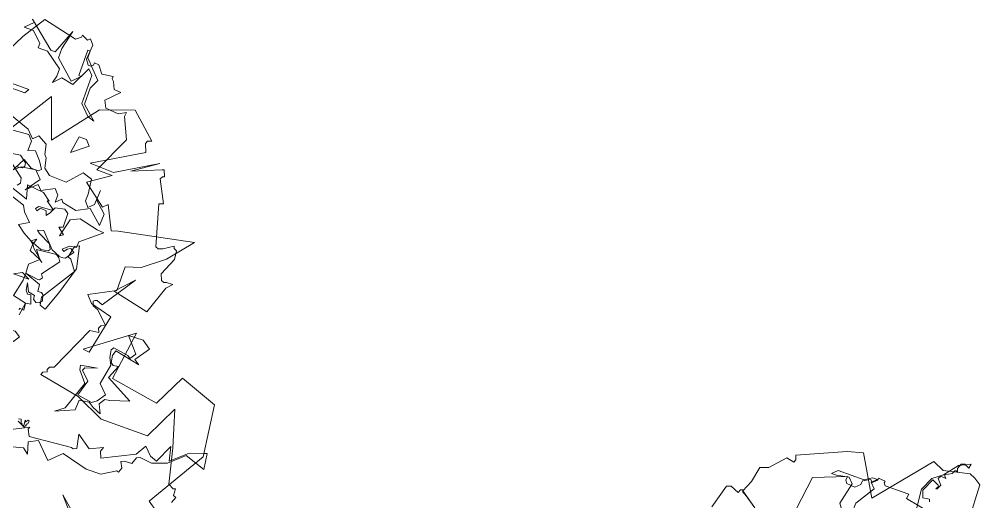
# Model space of a CAD drawing. Header units: metres. Extents: x -71 to 881, y -503 to 661.
# Drawn here: x 171.19 to 178.94, y 510.8 to 514.7 of the extents above; entities that cross this region are included whole.
import ezdxf

# ---------------------------------------------------------------- set-up
doc = ezdxf.new("R2010")
doc.units = ezdxf.units.M
doc.layers.add('ARBRE', color=100, linetype='Continuous', lineweight=13, true_color=0x00ff3f)

# ---------------------------------------------------------------- blocks, each defined once
blk = doc.blocks.new('WMF2', base_point=(0, 0.01))
at = {"color": 251, "lineweight": 0, "true_color": 0x636466}
for points in [[(81.23, -212.64), (86.45, -202.37)], [(124.97, -219.82), (134.84, -221.76), (134.73, -222.86), (140.59, -222.8), (140.98, -223.38), (140.96, -223.82), (142.59, -223.95), (142.62, -223.52), (143.7, -222.51), (144.2, -223.11), (145.93, -222.16), (146.02, -221.17), (147.09, -220.14), (149.19, -220.32), (149.69, -220.93), (149.6, -221.91), (157.24, -218.9), (158.3, -210.64)], [(3.9, -111.79), (16.57, -120.44), (8.22, -134.47), (9.81, -146.85), (18.98, -150.2), (22.71, -142.59), (34.39, -144.58), (32.65, -156.43), (43.16, -148.65), (41.63, -148.52), (39.67, -158.01), (44.92, -159.4), (46.44, -161.06), (40.43, -164.26), (40.42, -170.12), (36.91, -171.27), (31.95, -175.08), (27.13, -180.99), (44.83, -177.37), (46.41, -176.96), (49.12, -182.48), (50.2, -181.46), (55.69, -185.68), (50.55, -189.17), (54.41, -189.22), (50.23, -198.2), (52.48, -203.12), (52.39, -204.21), (54.12, -203.26), (57.28, -203.53), (58.15, -205.15), (55.25, -208.11), (56.89, -208.24), (57.74, -209.97), (58.25, -210.45), (58.2, -211), (60.88, -210.67), (62.28, -212.43), (63.37, -212.54), (63.42, -211.98), (64, -211.48), (64.56, -211.53), (65.45, -212.71), (65.14, -216.33), (66.13, -217.51), (66.73, -217.02), (68.24, -217.69), (68.28, -217.15), (69.45, -216.26), (77.76, -218.17), (81.23, -212.64), (81.23, -212.64)], [(162.25, -221.47), (162.55, -220.76), (164.41, -221.19), (167.6, -217.66), (169.53, -216.89), (170.28, -213.15), (171.44, -210.43), (167.5, -207.63), (170.63, -209.8), (171.33, -210.11), (171.53, -210.62), (172.06, -210.42), (172.36, -209.7), (174.37, -210.56), (175.39, -210.16), (176.98, -204.42)], [(11.56, -121.96), (10.97, -123.39), (11.67, -123.68), (11.74, -125.32), (12.27, -125.11), (13.58, -125.77), (15.6, -134.05), (18.21, -142.77), (22.11, -134.68), (33.61, -134.71), (40.51, -137.9), (50.45, -139.73), (50.16, -140.44), (49.24, -140.81), (49.44, -141.32), (49.15, -142.04), (48.13, -142.44), (43.19, -153.31), (41.06, -153.59), (41.43, -154.51), (41.13, -155.22), (40.11, -155.63), (43.05, -158.46), (44.35, -159.02), (44.76, -160.04), (44.45, -160.3), (43.92, -160.51), (42.49, -159.91), (37.1, -168.03), (40.97, -163.9), (32.15, -161.95), (29.82, -168.64), (28.52, -170), (30.14, -169.93), (30.65, -169.72), (31.37, -170.03), (31.94, -171.46), (30.17, -175.61), (30.45, -177.74), (31.15, -178.04), (31.35, -178.56), (33.6, -177.07), (34.61, -176.66), (35.32, -176.96), (38.04, -186.65), (37.02, -187.05), (39.7, -192.27), (39.35, -192.88), (38.94, -193.04), (39.56, -194.57), (39.97, -194.4), (46.81, -191.62), (41.05, -195.63), (50.47, -189.97), (56.38, -190.15), (44.99, -196.88), (45.76, -198.84), (45.47, -199.54), (44.55, -199.92), (50.64, -205.39), (58.51, -202.62), (66.66, -192.17), (70.16, -201.76), (80.62, -185.19)], [(119.42, -221.88), (119.84, -230.55), (121.43, -231.58), (122.86, -232.19), (129.04, -230.77), (131.8, -232.03), (142.53, -219.05), (147.98, -228.38), (151.61, -227.39), (162.65, -222.48), (162.25, -221.47), (162.25, -221.47)], [(31.94, -110.31), (36.07, -115.05), (31.32, -110.9), (30.71, -107.38), (31.94, -107.38), (31.94, -110.31), (31.94, -110.31)], [(53.81, -124.69), (48.67, -127.32), (48.87, -126.75), (48.11, -125.21), (37.91, -126.12), (37.44, -125.97), (36.67, -126.35), (37.35, -129.67), (33.92, -127.23), (30.88, -128.65), (31.23, -127.59), (30.59, -126.09), (23.17, -129.77), (21.67, -132.34), (19.86, -130.44), (18.12, -129.86), (16.15, -134.19), (15.36, -130.85), (11.87, -133.9), (8.32, -135.28), (7.59, -135.54), (7.07, -131.77), (12.02, -133.45), (15.55, -130.27), (19.06, -129.03), (22.02, -129.38), (22.79, -129), (23.33, -127.38), (25.15, -127.33), (25.92, -126.95), (25.23, -125.56), (25.63, -124.43), (26.08, -124.57), (29.34, -122.59), (32.94, -122.53), (39.22, -124.13), (42.07, -121.37), (45.72, -125.04), (47.88, -123.97), (47.05, -121.13), (48.46, -122.25), (52.55, -121.18)], [(51.85, -128.21), (51.22, -128.34), (51.11, -128.15), (50.9, -127.48), (50.6, -127.43), (50.52, -127.17), (50.44, -127.11), (50.17, -127.21), (50.23, -128.35), (50.16, -128.51), (50.16, -128.08), (50.07, -128.03), (49.62, -128.66), (49.33, -128.62), (49.38, -127.89), (49.74, -127.62), (49.57, -127.32), (49.82, -127.23), (49.84, -126.81), (51.76, -127.71)], [(28.56, -153.92), (30.94, -150.53), (29.67, -149.64), (35.82, -150.93), (36.23, -149.61), (35.92, -147.95), (35.22, -147.45), (34.02, -147.66), (35.31, -144.47), (28.78, -140.9), (33.22, -139.51), (34.42, -139.31), (35.29, -137.92), (34.3, -135.76), (36.32, -136.63), (37.59, -137.52), (39.98, -137.11), (40.07, -134.73), (44.54, -132.73), (42.46, -134.33), (40.08, -141.29), (42.26, -143.89), (42.45, -144.97), (38.49, -145.64), (41.28, -144.68), (41.66, -143.99), (39.59, -141.99), (40.67, -138.22), (37.1, -137.61), (35.99, -138.41), (34.61, -140.39), (36.71, -142.49), (35.82, -147.35), (36.59, -148.94), (36.91, -150.74), (36.53, -151.43), (32.84, -150.83), (32.14, -150.33), (31.15, -151.75), (34.23, -155.28), (30.66, -155.41), (28.56, -153.92), (28.56, -153.92)], [(59.05, -144.81), (61.87, -145.83), (63.32, -146.72), (62.67, -147.76), (62.48, -146.91), (59.55, -147.25), (58.09, -146.36), (59.05, -144.81), (59.05, -144.81)], [(60.32, -152.23), (60.38, -152.67), (59.29, -152.55), (59.49, -154.26), (58.26, -154.43), (58.99, -156.48), (59.78, -156.36), (60.39, -157.12), (60.6, -158.84), (59.69, -157), (58.12, -156.61), (58.04, -155.76), (57.3, -155.21), (56.47, -155.37), (55.94, -156.07), (56.34, -157.53), (56.79, -157.86), (57.66, -157.75), (57.9, -159.41), (61.78, -160.83), (58.66, -160.38), (58.28, -160.48), (57.75, -161.18), (58.26, -161.95), (55.2, -166.06), (55.75, -166.8), (56.5, -167.36), (60.96, -166.95), (61.31, -166.89), (59.77, -164.96), (59.07, -164.44), (62, -167.02), (62.51, -167.79), (63.26, -168.35), (60.34, -167.25), (58.66, -167.5), (58.28, -168), (58.89, -169.15), (61.9, -170.7), (62.6, -171.21), (61.18, -171.65), (57.84, -168.06), (55.81, -167.24), (55.17, -167.15), (54.29, -167.27), (52.87, -169.18), (53.82, -169.88), (54.6, -169.37), (55.15, -168.63), (55.66, -169.01), (54.32, -170.26), (52.66, -170.5), (52.66, -171.97), (47.81, -175.9), (49.56, -176.04), (54.15, -177.07), (56.26, -176.06), (57.34, -171.75), (56.54, -172.31), (58.19, -173.55), (57.21, -173.91), (57.26, -177.31), (58.26, -178.06), (60.53, -177.56), (61.17, -176.18), (61.91, -175.17), (62.25, -176.19), (63.37, -176.26), (63.72, -176.21), (64.28, -175.46), (64.78, -175.83), (64.22, -176.58), (61.08, -176.8), (60.89, -177.07), (62.8, -178.48), (62.37, -178.54), (64.31, -180), (68.46, -180.44), (67.52, -177.18), (71.39, -178.5)], [(70.65, -179.51), (70.12, -180.21), (70.34, -181.46), (74.19, -184.37)], [(72.12, -183.59), (70.89, -183.77), (70.51, -184.27), (70.59, -185.1), (72.3, -186.38), (76.95, -185.71)], [(70.82, -176.69), (67.68, -175.65), (66.98, -174.25), (64.97, -172.31), (67.26, -170.98), (65.32, -169.52), (63.26, -168.35), (62.04, -169.25), (62.51, -167.79), (62.6, -166.17), (59.77, -164.96), (61.9, -163.05), (61.78, -160.83), (61.83, -159.09), (62.73, -154.97), (59.49, -154.26), (59.93, -151.15)], [(56.45, -156.83), (51.18, -165.09), (52.99, -167.49), (53.79, -167.78), (53.24, -170.6), (52.14, -171.11), (51.01, -165.85), (52.98, -159.15), (54.67, -154.45), (56.12, -154.97), (56.45, -156.83), (56.45, -156.83)], [(62.6, -160.74), (60.66, -159.76), (64.44, -159.76), (62.6, -160.74), (62.6, -160.74)], [(52.76, -180.21), (55.75, -178.63), (59.24, -179.37), (59.71, -180), (60.98, -178.83), (60.92, -180.53), (62.07, -181.8), (65.07, -180.21), (66.12, -181.35), (68.53, -179.14), (66.06, -182.57), (67.81, -184.35), (71.26, -183.89), (72.51, -182.83)], [(73.83, -180.56), (71.19, -185.7), (68.92, -184.4), (67.21, -184.32), (66.57, -184.91), (67.73, -186.66), (69.36, -188.54), (71.08, -188), (71, -190.33), (72.16, -191.6), (77.42, -191.2)], [(78.5, -194.76), (72.73, -192.72), (70.97, -190.94), (69.83, -192.11), (67.56, -190.81), (67.04, -188.46), (66.45, -187.83), (65.94, -185.49), (64.29, -184.21), (60.16, -184.05), (57.09, -187.45), (54.82, -186.75), (54.35, -183.2), (54.41, -181.49), (53.37, -180.24), (52.1, -181.39), (51.95, -184.94), (52.04, -182.63), (49.22, -180.06), (49.34, -177.15), (52.76, -180.21), (52.76, -180.21)], [(59.05, -195.06), (57.96, -193.84), (61.5, -190.92), (60.89, -195.06), (59.05, -195.06), (59.05, -195.06)], [(62.92, -202.64), (62.92, -209.57), (64.13, -210.8), (66.44, -206.05), (69.38, -206.67), (71.07, -204.94), (70.59, -206.67), (70.59, -208.49), (74.6, -211.4), (76.92, -211.4), (76.92, -212.49), (79.35, -214.81), (81.66, -214.81), (79.84, -216.64), (80.44, -217.25), (73.99, -211.89), (72.89, -211.89), (70.59, -217.73), (71.68, -213.12), (71.68, -210.8), (67.05, -206.67), (65.23, -208.49), (65.83, -208.49), (65.83, -214.81), (65.23, -214.81), (65.23, -213.12), (61.21, -208.97), (62.31, -206.67), (62.31, -202.64), (58.89, -199.71), (60.6, -200.21), (62.92, -202.64), (62.92, -202.64)], [(80.95, -201.5), (75.73, -201.5), (76.34, -200.42), (80.95, -200.42), (80.95, -201.5), (80.95, -201.5)], [(128.63, -229.85), (130.85, -228.1), (132.31, -224.99), (131.45, -216.73)], [(129.57, -222.8), (129.78, -223.38), (131.29, -223.17), (131.93, -224.86), (130.51, -227.9), (128.94, -227.21), (128.82, -226.92), (129.2, -226.13), (128.91, -226.23), (128.41, -227.4), (129.45, -228.63), (129.11, -229.36), (127.81, -229.23), (128.24, -229.68), (128.34, -229.97), (126.82, -230.86), (126.44, -231.65), (126.15, -231.77), (125.75, -231.58), (126.06, -232.39), (125.56, -233.58), (124.75, -233.87), (123.53, -233.31), (123.33, -234.38), (126.03, -233.07), (128.63, -229.85), (128.63, -229.85)], [(147.98, -213.1), (150.4, -210.17), (152.11, -210.17), (147.98, -213.72), (149.19, -215.41), (147.98, -220.65), (149.19, -221.87), (152.11, -221.27), (153.32, -221.27), (152.11, -222.48), (145.66, -222.48), (143.95, -223.57), (142.74, -223.57), (143.95, -222.48), (142.74, -221.27), (145.66, -216.64), (145.66, -214.32), (143.95, -212.49), (142.74, -212.49), (145.04, -210.17), (146.26, -212.49), (147.98, -213.1), (147.98, -213.1)]]:
    blk.add_lwpolyline(points, dxfattribs=at)

msp = doc.modelspace()

# ---------------------------------------------------------------- block references
at = {"layer": 'ARBRE', "color": 251, "lineweight": 5, "true_color": 0x636466, "xscale": 0.03451886634015593, "yscale": 0.03451886634015593, "zscale": 0.03451886634015593, "rotation": 160.1685466476646}
for p in [(171.3657, 506.7027), (180.1317, 502.0514)]:
    msp.add_blockref('WMF2', p, dxfattribs=at)

doc.saveas('drawing.dxf')
